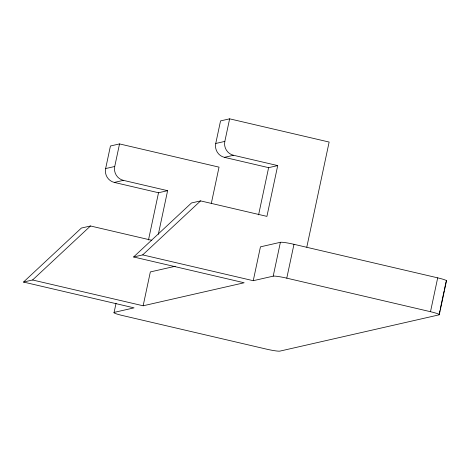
<?xml version="1.0" encoding="UTF-8"?>
<svg xmlns="http://www.w3.org/2000/svg" width="470" height="470" viewBox="0 0 470 470"><rect width="100%" height="100%" fill="white"/><g stroke="black" fill="none" stroke-linecap="round" stroke-linejoin="round"><path stroke-width="0.7" d="M158.337 234.307L167.614 190.673L158.519 192.747L114.298 182.425A11.591 11.298 77.2 0 1 105.644 168.56L110.438 145.988L119.533 143.92L219.032 167.138L211.277 203.604M167.614 190.673L123.393 180.357A11.591 11.298 77.2 0 1 114.733 166.492L119.533 143.92M306.793 247.155L329.135 142.052L229.636 118.834L220.542 120.902L215.748 143.473A11.591 11.298 77.2 0 0 224.401 157.338L233.496 155.27L277.717 165.587L266.919 216.376L200.59 200.89L191.496 202.964L133.603 256.972L142.692 254.899L253.248 280.702L273.199 276.154A11.591 1.11 12 0 1 286.776 278.158L430.497 311.704A11.591 1.11 12 0 1 439.027 314.859L279.932 351.108A11.591 1.11 12 0 1 266.349 349.104L122.635 315.558A11.591 1.11 12 0 1 114.104 312.403L116.049 303.238M148.485 239.959L158.519 192.747M151.822 240.293L90.487 225.982L81.392 228.05L23.5 282.059L32.589 279.985L143.144 305.788L150.341 271.93L175.239 266.261M233.496 155.27A11.591 11.298 77.2 0 1 224.836 141.4L229.636 118.834M258.588 214.866L268.623 167.661L277.717 165.587M253.248 280.702L260.445 246.844L280.396 242.297A11.591 1.11 12 0 1 293.973 244.306L437.693 277.846A11.591 1.11 12 0 1 446.224 281.001M273.199 276.154L280.396 242.297M286.776 278.158L293.973 244.306M430.497 311.704L437.693 277.846M439.174 314.154L439.926 310.623M440.226 309.213L444.127 290.877M444.426 289.467L446.071 281.706M439.303 314.624L446.5 280.766M32.589 279.985L90.487 225.982M142.692 254.899L200.59 200.89M105.644 168.56L114.733 166.492M215.748 143.473L224.836 141.4M114.298 182.425L123.393 180.357M114.104 312.403L134.05 307.862L23.5 282.059M143.144 305.788L244.159 282.77L133.603 256.972M224.401 157.338L268.623 167.661"/></g></svg>
